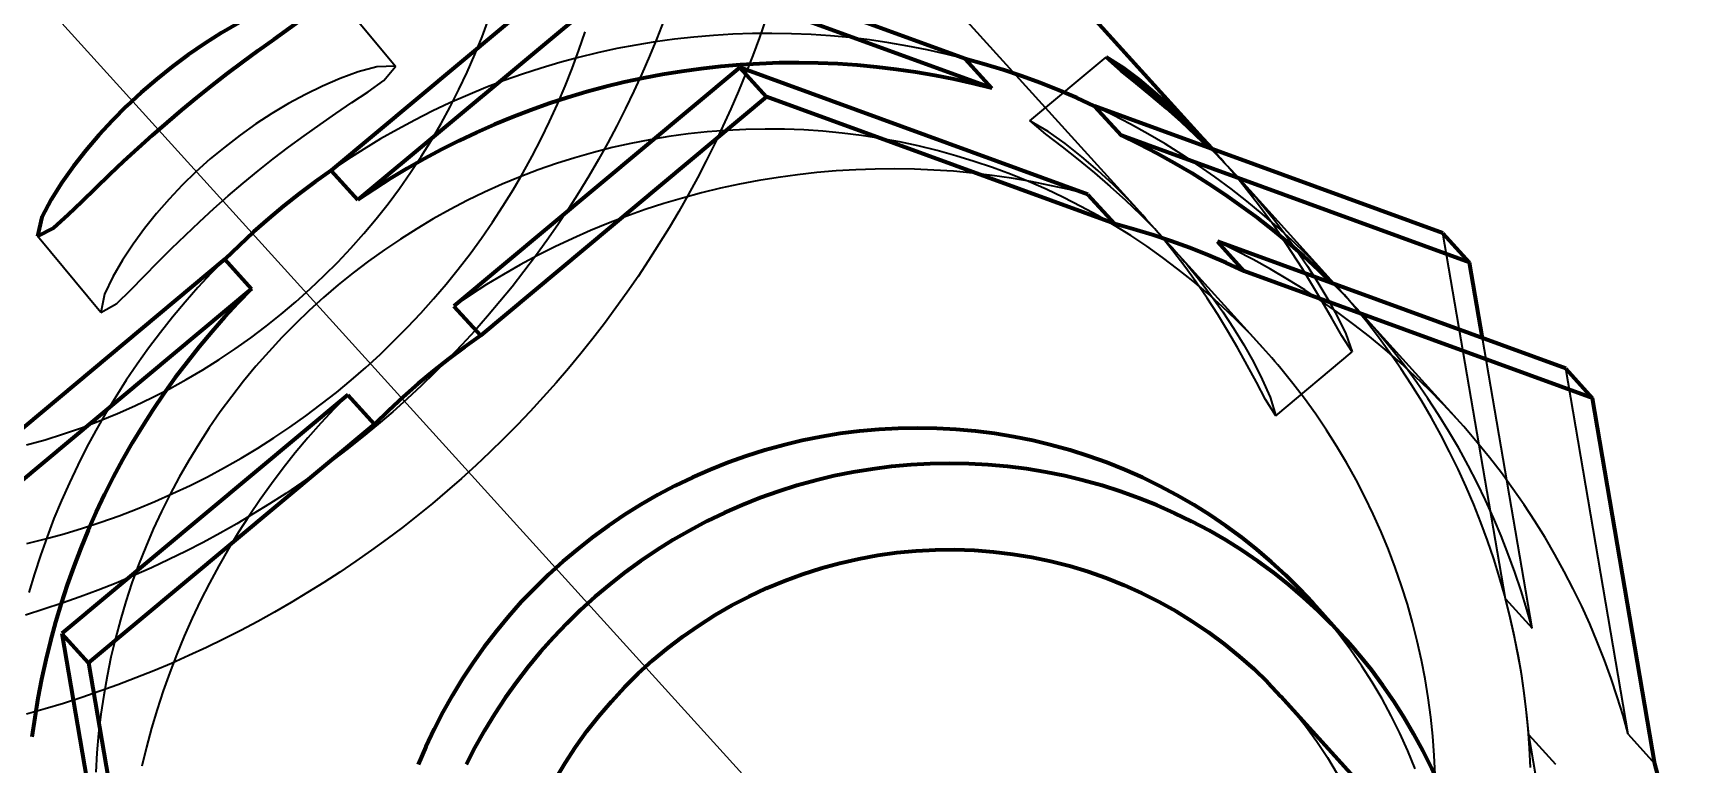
# Model space of a CAD drawing. Header units: millimetres. Extents: x 0 to 2382, y 0 to 420.
# Drawn here: x 148.272 to 152.553, y 166.594 to 168.498 of the extents above; entities that cross this region are included whole.
import ezdxf

# ---------------------------------------------------------------- set-up
doc = ezdxf.new("R2010")
doc.units = ezdxf.units.MM
doc.linetypes.add('IRAM-E-TRAZOS', pattern=[5, 4, -1])
doc.linetypes.add('IRAM-F-TRAZO-PUNTO', pattern=[20, 15, -2, 1, -2])
for name, color, linetype, lineweight in [('01-VISIBLE', 7, 'CONTINUOUS', 70), ('02-OCULTA', 4, 'IRAM-E-TRAZOS', 35), ('03-EJE', 1, 'IRAM-F-TRAZO-PUNTO', 18)]:
    doc.layers.add(name, color=color, linetype=linetype, lineweight=lineweight)

msp = doc.modelspace()

# ---------------------------------------------------------------- linework, layer by layer
at = {"layer": '01-VISIBLE'}
for p, q in [((149.2971, 170.4541), (151.3447, 168.1955)), ((149.7937, 168.7608), (149.0494, 168.1393)), ((150.701, 168.4301), (149.7937, 168.7608)), ((149.8633, 168.684), (149.1189, 168.0626)), ((150.7705, 168.3534), (149.8633, 168.684)), ((150.1137, 168.4079), (149.3693, 167.7864)), ((151.0209, 168.0772), (150.1137, 168.4079)), ((150.1137, 168.4079), (150.1832, 168.3311)), ((150.701, 168.4301), (150.7705, 168.3534)), ((150.1832, 168.3311), (149.4389, 167.7096)), ((151.0905, 168.0004), (150.1832, 168.3311)), ((151.0383, 168.3071), (151.1079, 168.2304)), ((151.9456, 167.9764), (151.0383, 168.3071)), ((152.0151, 167.8997), (151.1079, 168.2304)), ((149.0494, 168.1393), (149.1189, 168.0626)), ((151.0209, 168.0772), (151.0905, 168.0004)), ((151.9456, 167.9764), (152.0151, 167.8997)), ((151.3583, 167.9542), (151.4278, 167.8775)), ((152.2655, 167.6235), (151.3583, 167.9542)), ((148.7726, 167.9082), (148.0282, 167.2867)), ((148.7726, 167.9082), (148.8422, 167.8315)), ((152.0488, 167.7025), (152.0151, 167.8997)), ((152.335, 167.5468), (151.4278, 167.8775)), ((148.8422, 167.8315), (148.0978, 167.21)), ((149.3693, 167.7864), (149.4389, 167.7096)), ((152.2655, 167.6235), (152.335, 167.5468)), ((149.0925, 167.5553), (148.3482, 166.9338)), ((149.0925, 167.5553), (149.1621, 167.4786)), ((152.4979, 166.5946), (152.335, 167.5468)), ((149.1621, 167.4786), (148.4177, 166.8571)), ((151.6067, 167.0131), (151.6902, 166.921)), ((148.3482, 166.9338), (148.4177, 166.8571)), ((148.3482, 166.9338), (148.511, 165.9816)), ((148.4177, 166.8571), (148.5806, 165.9049)), ((151.9512, 166.2981), (151.5235, 166.7699))]:
    msp.add_line(p, q, dxfattribs=at)
for points in [[(149.0519, 168.6088), (149.001, 168.6057), (148.9513, 168.5898), (148.9029, 168.5702), (148.8556, 168.5481), (148.8093, 168.5238), (148.7641, 168.4977), (148.72, 168.4698), (148.6769, 168.4402), (148.635, 168.4091), (148.5943, 168.3764), (148.5548, 168.3423), (148.5165, 168.3067), (148.4797, 168.2697), (148.4443, 168.2313), (148.4104, 168.1916), (148.3782, 168.1504), (148.348, 168.1079), (148.3201, 168.0637), (148.2957, 168.0176), (148.2841, 167.968)], [(148.2841, 167.968), (148.3267, 167.9897), (148.364, 168.0236), (148.4004, 168.0586), (148.4366, 168.0937), (148.4729, 168.1287), (148.5096, 168.1633), (148.5467, 168.1975), (148.5842, 168.2312), (148.6222, 168.2644), (148.6607, 168.297), (148.6996, 168.3291), (148.739, 168.3606), (148.7788, 168.3916), (148.8191, 168.422), (148.8597, 168.4519), (148.9006, 168.4814), (148.9416, 168.5108), (148.9825, 168.5402), (149.0227, 168.5708), (149.052, 168.6086)], [(150.7705, 168.3534), (150.7212, 168.3658), (150.6715, 168.3769), (150.6216, 168.3868), (150.5714, 168.3953), (150.5211, 168.4026), (150.4705, 168.4087), (150.4198, 168.4134), (150.3691, 168.4168), (150.3182, 168.4189), (150.2673, 168.4198), (150.2164, 168.4193), (150.1656, 168.4175), (150.1148, 168.4145), (150.0641, 168.4101), (150.0135, 168.4045), (149.9631, 168.3975), (149.9128, 168.3893), (149.8628, 168.3798), (149.8131, 168.3691), (149.7636, 168.3571), (149.7145, 168.3438), (149.6657, 168.3293), (149.6173, 168.3136), (149.5693, 168.2966), (149.5218, 168.2784), (149.4747, 168.2591), (149.4282, 168.2385), (149.3822, 168.2168), (149.3367, 168.1939), (149.2918, 168.1698), (149.2476, 168.1447), (149.204, 168.1184), (149.1611, 168.091), (149.1189, 168.0626)], [(151.0383, 168.3071), (150.9916, 168.3284), (150.9443, 168.3485), (150.8965, 168.3673), (150.8483, 168.3849), (150.7996, 168.4012), (150.7505, 168.4163), (150.701, 168.4301)], [(151.0383, 168.3071), (150.9916, 168.3284), (150.9443, 168.3485), (150.8965, 168.3673), (150.8483, 168.3849), (150.7996, 168.4012), (150.7505, 168.4163), (150.701, 168.4301)], [(151.3447, 168.1955), (151.3088, 168.2337), (151.2718, 168.2708), (151.2338, 168.3069), (151.1946, 168.3417), (151.1543, 168.3751), (151.1126, 168.4068), (151.0684, 168.4346)], [(151.0684, 168.4346), (151.1067, 168.4009), (151.1466, 168.3685), (151.1862, 168.3358), (151.2253, 168.3025), (151.2637, 168.2684), (151.3014, 168.2335), (151.3383, 168.1978)], [(151.659, 167.8446), (151.6217, 167.8807), (151.5833, 167.9159), (151.5441, 167.95), (151.504, 167.9831), (151.463, 168.0151), (151.4212, 168.046), (151.3786, 168.0758), (151.3352, 168.1045), (151.2911, 168.1321), (151.2463, 168.1585), (151.2008, 168.1836), (151.1546, 168.2076), (151.1079, 168.2304)], [(149.0494, 168.1393), (149.0074, 168.1094), (148.9661, 168.0784), (148.9257, 168.0464), (148.8861, 168.0133), (148.8474, 167.9792), (148.8095, 167.9442), (148.7726, 167.9082)], [(149.0494, 168.1393), (149.0074, 168.1094), (148.9661, 168.0784), (148.9257, 168.0464), (148.8861, 168.0133), (148.8474, 167.9792), (148.8095, 167.9442), (148.7726, 167.9082)], [(151.4278, 167.8775), (151.3811, 167.8988), (151.3338, 167.9188), (151.286, 167.9377), (151.2377, 167.9552), (151.189, 167.9716), (151.1399, 167.9867), (151.0905, 168.0004)], [(148.8422, 167.8315), (148.8066, 167.795), (148.772, 167.7577), (148.7384, 167.7195), (148.7057, 167.6804), (148.674, 167.6406), (148.6434, 167.5999), (148.6138, 167.5585), (148.5852, 167.5164), (148.5577, 167.4735), (148.5313, 167.4299), (148.5061, 167.3857), (148.4819, 167.3409), (148.459, 167.2955), (148.4371, 167.2495), (148.4165, 167.203), (148.397, 167.1559), (148.3787, 167.1084), (148.3617, 167.0604), (148.3458, 167.0121), (148.3312, 166.9633), (148.3179, 166.9142), (148.3058, 166.8647), (148.2949, 166.815), (148.2854, 166.765), (148.2771, 166.7147), (148.2701, 166.6643)], [(149.4389, 167.7096), (149.3968, 167.6797), (149.3556, 167.6488), (149.3152, 167.6167), (149.2756, 167.5837), (149.2369, 167.5496), (149.199, 167.5146), (149.1621, 167.4786)], [(151.6067, 167.0131), (151.5722, 167.0498), (151.5364, 167.0852), (151.4992, 167.1194), (151.4609, 167.1521), (151.4214, 167.1834), (151.3808, 167.2133), (151.3391, 167.2417), (151.2965, 167.2685), (151.2528, 167.2938), (151.2083, 167.3175), (151.163, 167.3395), (151.1169, 167.3599), (151.07, 167.3786), (151.0226, 167.3956), (150.9745, 167.4108), (150.9259, 167.4243), (150.8769, 167.436), (150.8275, 167.446), (150.7777, 167.4541), (150.7277, 167.4605), (150.6775, 167.465), (150.6272, 167.4677), (150.5767, 167.4686), (150.5263, 167.4677), (150.476, 167.465), (150.4258, 167.4604), (150.3758, 167.4541), (150.326, 167.4459), (150.2766, 167.436), (150.2276, 167.4243), (150.179, 167.4108), (150.1309, 167.3956), (150.0834, 167.3787), (150.0365, 167.3601), (149.9904, 167.3398), (149.945, 167.3179), (149.9004, 167.2944), (149.8567, 167.2693), (149.8139, 167.2426), (149.7721, 167.2144), (149.7313, 167.1848), (149.6916, 167.1537), (149.6531, 167.1212), (149.6158, 167.0873), (149.5796, 167.0521), (149.5448, 167.0157), (149.5113, 166.978), (149.4792, 166.9392), (149.4484, 166.8992), (149.4192, 166.8581), (149.3914, 166.8161), (149.3651, 166.773), (149.3405, 166.7291), (149.3174, 166.6842), (149.2959, 166.6386), (149.2761, 166.5923)], [(151.6902, 166.921), (151.6557, 166.9577), (151.6198, 166.9932), (151.5827, 167.0273), (151.5444, 167.06), (151.5049, 167.0914), (151.4643, 167.1212), (151.4226, 167.1496), (151.3799, 167.1765), (151.3363, 167.2017), (151.2918, 167.2254), (151.2464, 167.2474), (151.2003, 167.2678), (151.1535, 167.2865), (151.106, 167.3035), (151.058, 167.3187), (151.0094, 167.3322), (150.9604, 167.344), (150.9109, 167.3539), (150.8612, 167.3621), (150.8112, 167.3684), (150.761, 167.3729), (150.7106, 167.3757), (150.6602, 167.3766), (150.6098, 167.3756), (150.5595, 167.3729), (150.5092, 167.3684), (150.4592, 167.362), (150.4095, 167.3539), (150.3601, 167.3439), (150.311, 167.3322), (150.2624, 167.3188), (150.2144, 167.3036), (150.1669, 167.2867), (150.12, 167.268), (150.0738, 167.2478), (150.0284, 167.2259), (149.9839, 167.2023), (149.9401, 167.1772), (149.8974, 167.1505), (149.8556, 167.1224), (149.8148, 167.0927), (149.7751, 167.0616), (149.7366, 167.0291), (149.6992, 166.9952), (149.6631, 166.9601), (149.6283, 166.9236), (149.5948, 166.8859), (149.5626, 166.8471), (149.5319, 166.8071), (149.5026, 166.7661), (149.4749, 166.724), (149.4486, 166.6809), (149.4239, 166.637), (149.4008, 166.5922)], [(149.6329, 166.5523), (149.6586, 166.5957), (149.6862, 166.6379), (149.7155, 166.6789), (149.7466, 166.7187), (149.7793, 166.757), (149.8137, 166.794), (149.8495, 166.8294), (149.8869, 166.8633), (149.9257, 166.8955), (149.9658, 166.9261), (150.0072, 166.9549), (150.0497, 166.9819), (150.0934, 167.0071), (150.1382, 167.0304), (150.1838, 167.0518), (150.2304, 167.0712), (150.2777, 167.0885), (150.3258, 167.1039), (150.3744, 167.1171), (150.4236, 167.1283), (150.4732, 167.1374), (150.5231, 167.1443), (150.5733, 167.1491), (150.6237, 167.1517), (150.6741, 167.1521), (150.7245, 167.1504), (150.7748, 167.1465), (150.8249, 167.1405), (150.8746, 167.1323), (150.924, 167.1219), (150.9728, 167.1095), (151.0211, 167.0949), (151.0687, 167.0783), (151.1156, 167.0596), (151.1615, 167.0389), (151.2066, 167.0163), (151.2506, 166.9917), (151.2936, 166.9652), (151.3353, 166.9369), (151.3758, 166.9069), (151.4149, 166.875), (151.4526, 166.8416), (151.4888, 166.8065), (151.5235, 166.7699)], [(151.7277, 166.8779), (151.7215, 166.8852), (151.7154, 166.8925), (151.7092, 166.8997), (151.7029, 166.9068), (151.6966, 166.9139), (151.6902, 166.921)], [(152.0147, 166.2981), (152.0026, 166.3469), (151.9888, 166.3952), (151.9733, 166.4429), (151.956, 166.4901), (151.937, 166.5366), (151.9164, 166.5824), (151.8941, 166.6274), (151.8702, 166.6716), (151.8447, 166.7149), (151.8177, 166.7572), (151.7892, 166.7985), (151.7591, 166.8388), (151.7277, 166.8779)], [(152.5531, 166.2981), (152.547, 166.3481), (152.5397, 166.3979), (152.5311, 166.4474), (152.5213, 166.4968), (152.5102, 166.5459), (152.4979, 166.5946)]]:
    msp.add_lwpolyline(points, dxfattribs=at)
at = {"layer": '02-OCULTA'}
for p, q in [((149.1118, 170.2862), (151.1639, 168.0226)), ((149.2173, 168.4104), (149.052, 168.6086)), ((150.8693, 168.2684), (151.0684, 168.4346)), ((151.3447, 168.1955), (151.3493, 168.1904)), ((151.4179, 168.1147), (151.6618, 167.8457)), ((152.1084, 167.0243), (151.9456, 167.9764)), ((148.4494, 167.7699), (148.2841, 167.968)), ((151.2328, 167.9467), (151.4766, 167.6778)), ((151.7313, 167.769), (151.9817, 167.4928)), ((152.178, 166.9475), (152.0488, 167.7025)), ((151.5102, 167.5008), (151.7093, 167.667)), ((152.4284, 166.6714), (152.2655, 167.6235)), ((152.1084, 167.0243), (152.178, 166.9475)), ((152.169, 166.6702), (152.2385, 166.5935)), ((152.3319, 165.7181), (152.169, 166.6702)), ((152.4284, 166.6714), (152.4979, 166.5946))]:
    msp.add_line(p, q, dxfattribs=at)
for points in [[(148.2558, 167.4248), (148.304, 167.4384), (148.3518, 167.4533), (148.3992, 167.4696), (148.4461, 167.4873), (148.4925, 167.5062), (148.5383, 167.5265), (148.5835, 167.5481), (148.6281, 167.571), (148.672, 167.5951), (148.7152, 167.6205), (148.7577, 167.6471), (148.7994, 167.6749), (148.8402, 167.7039), (148.8803, 167.734), (148.9194, 167.7652), (148.9577, 167.7976), (148.995, 167.831), (149.0314, 167.8655), (149.0668, 167.901), (149.1011, 167.9375), (149.1344, 167.9749), (149.1666, 168.0133), (149.1977, 168.0526), (149.2276, 168.0928), (149.2564, 168.1338), (149.2841, 168.1756), (149.3105, 168.2182), (149.3357, 168.2615), (149.3596, 168.3055), (149.3823, 168.3501), (149.4037, 168.3955), (149.4238, 168.4414), (149.4426, 168.4878), (149.4601, 168.5348)], [(150.1816, 168.5331), (150.1651, 168.4859), (150.1478, 168.439), (150.1296, 168.3924), (150.1106, 168.3461), (150.0908, 168.3002), (150.0701, 168.2547), (150.0487, 168.2095), (150.0264, 168.1647), (150.0034, 168.1203), (149.9796, 168.0763), (149.9549, 168.0328), (149.9296, 167.9897), (149.9034, 167.9471), (149.8765, 167.9049), (149.8489, 167.8632), (149.8205, 167.8221), (149.7914, 167.7814), (149.7616, 167.7412), (149.7311, 167.7016), (149.6998, 167.6626), (149.6679, 167.6241), (149.6353, 167.5862), (149.6021, 167.5488), (149.5681, 167.5121), (149.5336, 167.4759), (149.4983, 167.4404), (149.4625, 167.4055), (149.4261, 167.3713), (149.389, 167.3377), (149.3514, 167.3048), (149.3132, 167.2725), (149.2744, 167.241), (149.235, 167.2101), (149.1951, 167.1799), (149.1547, 167.1505), (149.1138, 167.1217), (149.0724, 167.0937), (149.0304, 167.0665), (148.988, 167.04), (148.9452, 167.0142), (148.9018, 166.9892), (148.8581, 166.965), (148.8139, 166.9416), (148.7693, 166.9189), (148.7243, 166.8971), (148.679, 166.876), (148.6332, 166.8558), (148.5871, 166.8364), (148.5407, 166.8178), (148.494, 166.8), (148.4469, 166.7831), (148.3995, 166.767), (148.3519, 166.7518), (148.304, 166.7374), (148.2559, 166.7239)], [(149.9161, 168.5301), (149.8979, 168.4834), (149.8788, 168.4371), (149.8588, 168.3912), (149.838, 168.3457), (149.8162, 168.3005), (149.7935, 168.2559), (149.77, 168.2116), (149.7456, 168.1679), (149.7204, 168.1246), (149.6943, 168.0819), (149.6674, 168.0396), (149.6397, 167.9979), (149.6111, 167.9567), (149.5818, 167.9161), (149.5517, 167.8761), (149.5208, 167.8367), (149.4891, 167.7979), (149.4567, 167.7597), (149.4235, 167.7221), (149.3896, 167.6853), (149.355, 167.649), (149.3197, 167.6135), (149.2837, 167.5787), (149.2471, 167.5445), (149.2098, 167.5111), (149.1718, 167.4785), (149.1332, 167.4465), (149.094, 167.4154), (149.0542, 167.385), (149.0138, 167.3554), (148.9728, 167.3266), (148.9312, 167.2986), (148.8892, 167.2714), (148.8466, 167.245), (148.8035, 167.2195), (148.7599, 167.1948), (148.7158, 167.171), (148.6713, 167.148), (148.6263, 167.126), (148.581, 167.1048), (148.5352, 167.0845), (148.489, 167.0651), (148.4424, 167.0466), (148.3955, 167.029), (148.3483, 167.0123), (148.3007, 166.9966), (148.2529, 166.9818)], [(148.2563, 167.1684), (148.3052, 167.1804), (148.3537, 167.1936), (148.4019, 167.208), (148.4497, 167.2236), (148.497, 167.2404), (148.544, 167.2584), (148.5905, 167.2776), (148.6365, 167.2979), (148.682, 167.3193), (148.7269, 167.3419), (148.7712, 167.3656), (148.815, 167.3905), (148.858, 167.4164), (148.9005, 167.4433), (148.9422, 167.4713), (148.9833, 167.5004), (149.0236, 167.5305), (149.0631, 167.5615), (149.1018, 167.5936), (149.1398, 167.6266), (149.1769, 167.6606), (149.2131, 167.6954), (149.2484, 167.7312), (149.2829, 167.7678), (149.3164, 167.8053), (149.349, 167.8436), (149.3806, 167.8827), (149.4112, 167.9226), (149.4408, 167.9632), (149.4694, 168.0046), (149.4969, 168.0467), (149.5234, 168.0894), (149.5488, 168.1328), (149.5731, 168.1769), (149.5962, 168.2215), (149.6183, 168.2667), (149.6392, 168.3124), (149.659, 168.3586), (149.6776, 168.4053), (149.695, 168.4525), (149.7113, 168.5001)], [(150.701, 168.4301), (150.6516, 168.4425), (150.602, 168.4536), (150.552, 168.4635), (150.5019, 168.4721), (150.4515, 168.4794), (150.401, 168.4854), (150.3503, 168.4901), (150.2995, 168.4935), (150.2487, 168.4956), (150.1978, 168.4965), (150.1469, 168.496), (150.096, 168.4942), (150.0452, 168.4912), (149.9945, 168.4868), (149.9439, 168.4812), (149.8935, 168.4743), (149.8433, 168.466), (149.7933, 168.4566), (149.7435, 168.4458), (149.6941, 168.4338), (149.6449, 168.4205), (149.5962, 168.406), (149.5478, 168.3903), (149.4998, 168.3733), (149.4522, 168.3551), (149.4052, 168.3358), (149.3586, 168.3152), (149.3126, 168.2935), (149.2672, 168.2706), (149.2223, 168.2465), (149.1781, 168.2214), (149.1345, 168.1951), (149.0916, 168.1677), (149.0494, 168.1393)], [(149.2172, 168.4106), (149.1683, 168.4093), (149.1202, 168.3959), (149.0732, 168.3788), (149.0272, 168.3591), (148.9822, 168.3373), (148.9382, 168.3135), (148.8953, 168.2879), (148.8534, 168.2606), (148.8126, 168.2317), (148.7729, 168.2013), (148.7345, 168.1693), (148.6973, 168.1358), (148.6615, 168.1009), (148.6271, 168.0646), (148.5941, 168.027), (148.5628, 167.988), (148.5333, 167.9477), (148.5057, 167.906), (148.4805, 167.8628), (148.4588, 167.8177), (148.4494, 167.7699)], [(148.4494, 167.7699), (148.4911, 167.7931), (148.5273, 167.8282), (148.5627, 167.8642), (148.598, 167.9002), (148.6337, 167.9359), (148.6698, 167.9712), (148.7065, 168.0059), (148.7437, 168.04), (148.7815, 168.0734), (148.8199, 168.1061), (148.8589, 168.1381), (148.8985, 168.1694), (148.9387, 168.2), (148.9793, 168.23), (149.0204, 168.2592), (149.0619, 168.288), (149.1037, 168.3163), (149.1454, 168.3446), (149.1866, 168.3738), (149.2173, 168.4104)], [(149.2173, 168.4104), (149.2173, 168.4105), (149.2173, 168.4105), (149.2172, 168.4105), (149.2172, 168.4106), (149.2172, 168.4106), (149.2172, 168.4106)], [(151.6618, 167.8457), (151.6263, 167.8838), (151.5899, 167.9209), (151.5525, 167.9571), (151.5141, 167.9923), (151.4748, 168.0264), (151.4347, 168.0596), (151.3937, 168.0916), (151.3518, 168.1226), (151.3092, 168.1524), (151.2658, 168.1811), (151.2217, 168.2087), (151.1768, 168.2351), (151.1313, 168.2603), (151.0851, 168.2843), (151.0383, 168.3071)], [(151.4766, 167.6778), (151.4422, 167.7145), (151.4069, 167.7503), (151.3705, 167.785), (151.3331, 167.8187), (151.2947, 167.8512), (151.2554, 167.8826), (151.2153, 167.9129), (151.1742, 167.942), (151.1323, 167.9698), (151.0897, 167.9965), (151.0463, 168.0219), (151.0021, 168.046), (150.9573, 168.0689), (150.9119, 168.0904), (150.8658, 168.1106), (150.8192, 168.1295), (150.772, 168.147), (150.7244, 168.1631), (150.6763, 168.1779), (150.6278, 168.1912), (150.5789, 168.2032), (150.5297, 168.2137), (150.4803, 168.2228), (150.4306, 168.2305), (150.3806, 168.2367), (150.3306, 168.2415), (150.2804, 168.2449), (150.2301, 168.2467), (150.1798, 168.2472), (150.1295, 168.2462), (150.0793, 168.2437), (150.0291, 168.2399), (149.9791, 168.2345), (149.9293, 168.2278), (149.8796, 168.2196), (149.8303, 168.2099), (149.7812, 168.1989), (149.7325, 168.1865), (149.6841, 168.1726), (149.6361, 168.1574), (149.5887, 168.1409), (149.5417, 168.1229), (149.4952, 168.1037), (149.4493, 168.0831), (149.404, 168.0612), (149.3594, 168.038), (149.3154, 168.0135), (149.2722, 167.9878), (149.2297, 167.9609), (149.188, 167.9328), (149.1471, 167.9035), (149.1071, 167.873), (149.0679, 167.8414), (149.0297, 167.8087), (148.9925, 167.7749), (148.9562, 167.7401), (148.9209, 167.7042), (148.8867, 167.6674), (148.8535, 167.6295), (148.8214, 167.5908), (148.7905, 167.5511), (148.7607, 167.5106), (148.732, 167.4693), (148.7046, 167.4271), (148.6784, 167.3842), (148.6534, 167.3405), (148.6297, 167.2962), (148.6072, 167.2511), (148.5861, 167.2055), (148.5663, 167.1593), (148.5478, 167.1125), (148.5306, 167.0652), (148.5149, 167.0174), (148.5005, 166.9692), (148.4875, 166.9207), (148.4758, 166.8717), (148.4656, 166.8225), (148.4569, 166.7729), (148.4495, 166.7232), (148.4436, 166.6732), (148.4391, 166.6231), (148.4361, 166.5729)], [(151.1639, 168.0226), (151.1263, 168.0628), (151.0872, 168.1017), (151.0468, 168.1392), (151.005, 168.1751), (150.9618, 168.2093), (150.917, 168.2413), (150.8693, 168.2684)], [(150.8693, 168.2684), (150.9104, 168.2339), (150.9533, 168.201), (150.9958, 168.1676), (151.0376, 168.1334), (151.0786, 168.0981), (151.1187, 168.0619), (151.1578, 168.0246), (151.1959, 167.9862), (151.2328, 167.9467)], [(151.3383, 168.1978), (151.3519, 168.1842), (151.3653, 168.1706), (151.3787, 168.1568), (151.3919, 168.1429), (151.4049, 168.1289), (151.4179, 168.1147)], [(151.3493, 168.1904), (151.3485, 168.1912), (151.3477, 168.1921), (151.347, 168.1929), (151.3462, 168.1938), (151.3454, 168.1946), (151.3447, 168.1955)], [(151.4023, 168.1294), (151.3936, 168.1397), (151.3849, 168.15), (151.3761, 168.1602), (151.3672, 168.1703), (151.3583, 168.1804), (151.3493, 168.1904)], [(151.0209, 168.0772), (150.9716, 168.0896), (150.9219, 168.1007), (150.872, 168.1106), (150.8218, 168.1192), (150.7714, 168.1265), (150.7209, 168.1325), (150.6702, 168.1372), (150.6195, 168.1406), (150.5686, 168.1427), (150.5177, 168.1436), (150.4668, 168.1431), (150.416, 168.1413), (150.3652, 168.1383), (150.3145, 168.1339), (150.2639, 168.1283), (150.2135, 168.1213), (150.1632, 168.1131), (150.1132, 168.1037), (150.0635, 168.0929), (150.014, 168.0809), (149.9649, 168.0676), (149.9161, 168.0531), (149.8677, 168.0374), (149.8197, 168.0204), (149.7722, 168.0022), (149.7251, 167.9829), (149.6786, 167.9623), (149.6325, 167.9406), (149.5871, 167.9177), (149.5422, 167.8936), (149.498, 167.8685), (149.4544, 167.8422), (149.4115, 167.8148), (149.3693, 167.7864)], [(151.7093, 167.667), (151.6819, 167.7089), (151.657, 167.7529), (151.6319, 167.7968), (151.6061, 167.8403), (151.5797, 167.8834), (151.5524, 167.926), (151.5242, 167.968), (151.4952, 168.0094), (151.4652, 168.0502), (151.4342, 168.0902), (151.4023, 168.1294)], [(151.4179, 168.1147), (151.4271, 168.1045), (151.4362, 168.0943), (151.4452, 168.084), (151.4541, 168.0736), (151.463, 168.0632), (151.4719, 168.0527)], [(151.2104, 167.9692), (151.2028, 167.9782), (151.1952, 167.9872), (151.1874, 167.9961), (151.1797, 168.005), (151.1718, 168.0138), (151.1639, 168.0226)], [(151.4719, 168.0527), (151.5038, 168.0134), (151.5346, 167.9732), (151.5643, 167.9323), (151.5928, 167.8904), (151.6201, 167.8477), (151.6459, 167.8042), (151.6701, 167.7597), (151.6923, 167.7143), (151.7093, 167.667)], [(151.5102, 167.5008), (151.4837, 167.5432), (151.46, 167.588), (151.4359, 167.6327), (151.4112, 167.677), (151.3856, 167.7208), (151.3591, 167.764), (151.3315, 167.8065), (151.3028, 167.8484), (151.2731, 167.8895), (151.2423, 167.9298), (151.2104, 167.9692)], [(151.2328, 167.9467), (151.2408, 167.9378), (151.2487, 167.9288), (151.2566, 167.9198), (151.2645, 167.9107), (151.2722, 167.9016), (151.2799, 167.8925)], [(151.9817, 167.4928), (151.9463, 167.5309), (151.9098, 167.568), (151.8724, 167.6042), (151.834, 167.6394), (151.7948, 167.6735), (151.7546, 167.7067), (151.7136, 167.7387), (151.6718, 167.7697), (151.6291, 167.7995), (151.5857, 167.8282), (151.5416, 167.8558), (151.4967, 167.8822), (151.4512, 167.9074), (151.405, 167.9314), (151.3583, 167.9542)], [(148.7726, 167.9082), (148.7371, 167.8717), (148.7025, 167.8344), (148.6688, 167.7962), (148.6361, 167.7571), (148.6045, 167.7173), (148.5738, 167.6766), (148.5442, 167.6352), (148.5157, 167.5931), (148.4882, 167.5502), (148.4618, 167.5067), (148.4365, 167.4625), (148.4124, 167.4176), (148.3894, 167.3722), (148.3676, 167.3262), (148.3469, 167.2797), (148.3274, 167.2327), (148.3092, 167.1851), (148.2921, 167.1372), (148.2763, 167.0888), (148.2617, 167.04)], [(151.2799, 167.8925), (151.3119, 167.8529), (151.3427, 167.8124), (151.3721, 167.7709), (151.4002, 167.7285), (151.4267, 167.6851), (151.4517, 167.6408), (151.4747, 167.5954), (151.4955, 167.549), (151.5102, 167.5008)], [(151.7313, 167.769), (151.7196, 167.7818), (151.7077, 167.7946), (151.6957, 167.8072), (151.6836, 167.8198), (151.6714, 167.8322), (151.659, 167.8446)], [(151.7153, 167.7842), (151.7065, 167.7946), (151.6977, 167.8049), (151.6888, 167.8152), (151.6799, 167.8254), (151.6709, 167.8356), (151.6618, 167.8457)], [(152.1739, 166.5851), (152.1714, 166.6353), (152.1677, 166.6854), (152.1627, 166.7355), (152.1565, 166.7854), (152.149, 166.8351), (152.1402, 166.8846), (152.1302, 166.9339), (152.119, 166.9829), (152.1065, 167.0316), (152.0928, 167.0799), (152.0778, 167.128), (152.0617, 167.1756), (152.0443, 167.2228), (152.0258, 167.2695), (152.006, 167.3158), (151.9851, 167.3615), (151.9631, 167.4067), (151.9399, 167.4513), (151.9156, 167.4953), (151.8902, 167.5387), (151.8636, 167.5814), (151.8361, 167.6234), (151.8074, 167.6648), (151.7777, 167.7053), (151.747, 167.7451), (151.7153, 167.7842)], [(151.7848, 167.7074), (151.7761, 167.7179), (151.7673, 167.7282), (151.7584, 167.7385), (151.7494, 167.7487), (151.7404, 167.7589), (151.7313, 167.769)], [(151.5234, 167.6239), (151.5157, 167.633), (151.508, 167.6421), (151.5002, 167.6511), (151.4924, 167.66), (151.4845, 167.6689), (151.4766, 167.6778)], [(152.178, 166.9475), (152.1643, 166.9964), (152.1494, 167.0449), (152.1333, 167.093), (152.1159, 167.1406), (152.0973, 167.1878), (152.0775, 167.2345), (152.0566, 167.2807), (152.0344, 167.3264), (152.0111, 167.3714), (151.9867, 167.4159), (151.9611, 167.4597), (151.9344, 167.5028), (151.9066, 167.5452), (151.8777, 167.587), (151.8478, 167.6279), (151.8168, 167.6681), (151.7848, 167.7074)], [(151.925, 166.5662), (151.9227, 166.6162), (151.9189, 166.6662), (151.9138, 166.716), (151.9072, 166.7657), (151.8992, 166.8152), (151.8897, 166.8644), (151.8789, 166.9133), (151.8666, 166.9619), (151.853, 167.0101), (151.8379, 167.0579), (151.8215, 167.1052), (151.8037, 167.1521), (151.7846, 167.1984), (151.7642, 167.2441), (151.7424, 167.2893), (151.7193, 167.3338), (151.695, 167.3776), (151.6694, 167.4206), (151.6426, 167.4629), (151.6145, 167.5045), (151.5853, 167.5452), (151.5549, 167.585), (151.5234, 167.6239)], [(149.0925, 167.5553), (149.057, 167.5188), (149.0224, 167.4815), (148.9887, 167.4433), (148.9561, 167.4042), (148.9244, 167.3644), (148.8938, 167.3237), (148.8641, 167.2823), (148.8356, 167.2402), (148.8081, 167.1973), (148.7817, 167.1538), (148.7565, 167.1096), (148.7323, 167.0647), (148.7093, 167.0193), (148.6875, 166.9733), (148.6668, 166.9268), (148.6474, 166.8797), (148.6291, 166.8322), (148.612, 166.7843), (148.5962, 166.7359), (148.5816, 166.6871), (148.5683, 166.638), (148.5562, 166.5885)], [(152.0352, 167.4313), (152.0265, 167.4417), (152.0177, 167.452), (152.0088, 167.4623), (151.9998, 167.4725), (151.9908, 167.4827), (151.9817, 167.4928)], [(152.4284, 166.6714), (152.4147, 166.7202), (152.3998, 166.7687), (152.3837, 166.8168), (152.3663, 166.8644), (152.3477, 166.9116), (152.3279, 166.9584), (152.307, 167.0045), (152.2848, 167.0502), (152.2615, 167.0952), (152.2371, 167.1397), (152.2115, 167.1835), (152.1848, 167.2266), (152.157, 167.2691), (152.1281, 167.3108), (152.0982, 167.3517), (152.0672, 167.3919), (152.0352, 167.4313)], [(151.6442, 166.97), (151.6381, 166.9773), (151.6319, 166.9845), (151.6257, 166.9917), (151.6194, 166.9989), (151.6131, 167.006), (151.6067, 167.0131)], [(152.169, 166.6702), (152.1643, 166.7214), (152.1582, 166.7724), (152.1509, 166.8233), (152.1422, 166.8739), (152.1323, 166.9243), (152.121, 166.9744), (152.1084, 167.0243)], [(151.8729, 166.5812), (151.8539, 166.6279), (151.8333, 166.6738), (151.811, 166.7189), (151.787, 166.7632), (151.7615, 166.8066), (151.7344, 166.849), (151.7058, 166.8904), (151.6757, 166.9308), (151.6442, 166.97)], [(151.5235, 166.7699), (151.5563, 166.7321), (151.5875, 166.6929), (151.6169, 166.6525), (151.6445, 166.6108), (151.6704, 166.5679)]]:
    msp.add_lwpolyline(points, dxfattribs=at)
at = {"layer": '03-EJE'}
msp.add_line((150.7225, 165.904), (147.4676, 169.4944), dxfattribs=at)

doc.saveas('drawing.dxf')
